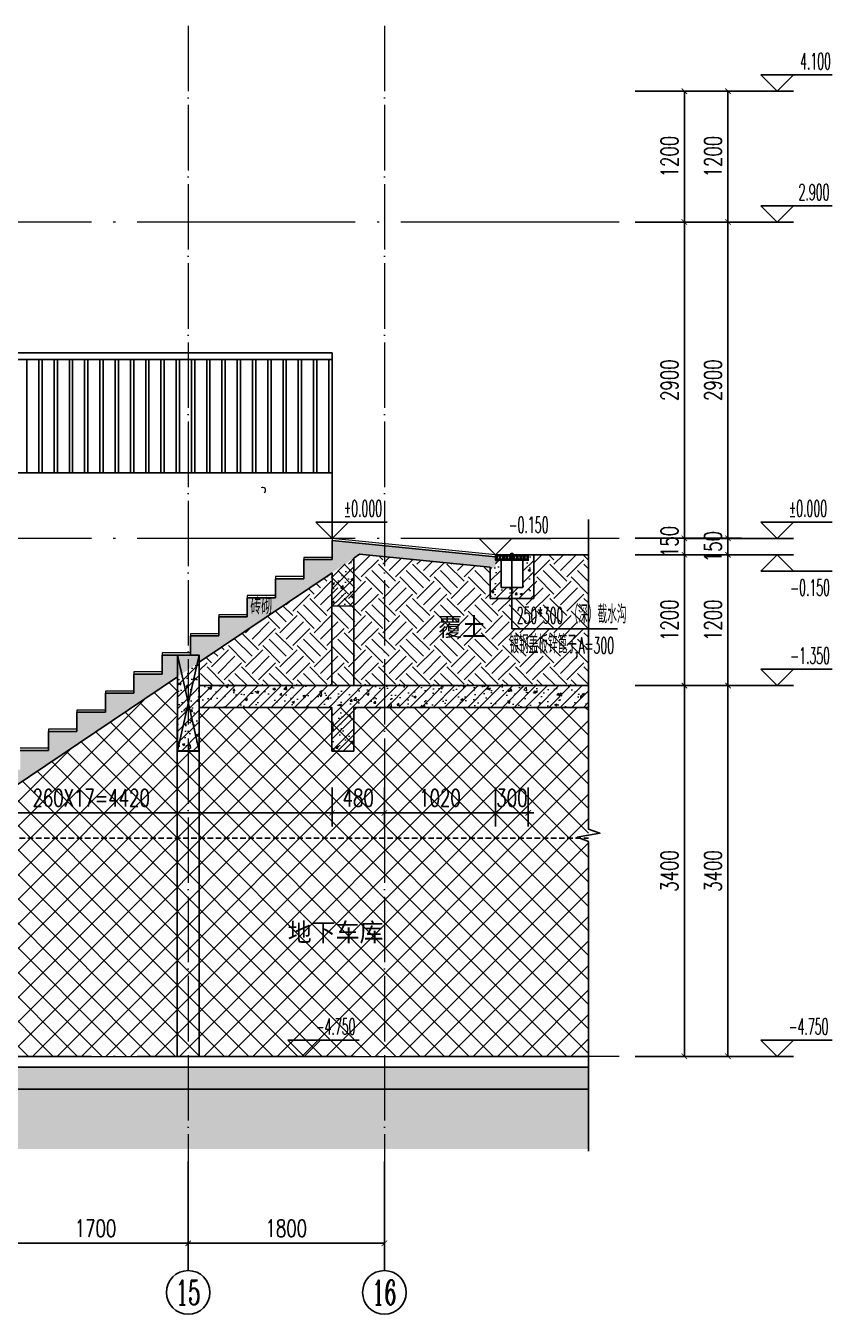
# Model space of a CAD drawing. Extents: x -668857 to 185752, y -270966 to 286822.
# Drawn here: x 42955 to 50353, y 197836 to 209650 of the extents above; entities that cross this region are included whole.
import ezdxf
from ezdxf.enums import TextEntityAlignment as Align

# ---------------------------------------------------------------- set-up
doc = ezdxf.new("R2010")
doc.units = 0
doc.header["$LTSCALE"] = 1000
doc.linetypes.add('DOTE', pattern=[2.42, 2, -0.2, 0.02, -0.2])
doc.linetypes.add('HIDDEN', pattern=[0.375, 0.25, -0.125])
doc.layers.get('0').update_dxf_attribs({"linetype": 'CONTINUOUS'})
doc.layers.get('DEFPOINTS').update_dxf_attribs({"linetype": 'CONTINUOUS'})
for name, color, linetype in [('A-AXIS_TEXT', 7, 'CONTINUOUS'), ('AXIS', 3, 'CONTINUOUS'), ('DIM_ELEV', 3, 'CONTINUOUS'), ('DIM_LEAD', 3, 'CONTINUOUS'), ('DIM_SYMB', 3, 'CONTINUOUS'), ('PUB_DIM', 3, 'CONTINUOUS'), ('PUB_TEXT', 2, 'CONTINUOUS'), ('S-大样-砼线', 7, 'CONTINUOUS'), ('Stair-栏杆', 142, 'CONTINUOUS'), ('TEXT', 2, 'CONTINUOUS'), ('WALL', 5, 'CONTINUOUS'), ('地库集水坑', 128, 'CONTINUOUS'), ('审核', 1, 'CONTINUOUS'), ('尺寸标注', 86, 'CONTINUOUS'), ('看线', 251, 'CONTINUOUS')]:
    doc.layers.add(name, color=color, linetype=linetype)
for name, color, linetype, lineweight in [('AXIS_TEXT', 7, 'CONTINUOUS', 20), ('DOTE', 19, 'DOTE', 9), ('PUB_HATCH', 8, 'CONTINUOUS', 9), ('内粉刷', 37, 'CONTINUOUS', 9), ('填充', 251, 'CONTINUOUS', 5), ('立面-栏杆', 105, 'CONTINUOUS', 15)]:
    doc.layers.add(name, color=color, linetype=linetype, lineweight=lineweight)
doc.styles.add('_TCH_AXIS', font='COMPLEX', dxfattribs={"bigfont": 'GBCBIG'})
doc.styles.add('_TCH_DIM', font='SIMPLEX.shx', dxfattribs={"width": 0.7, "bigfont": 'GBCBIG.shx'})
doc.styles.add('_TCH_DIM_T3', font='SIMPLEX', dxfattribs={"width": 0.705882, "bigfont": 'GBCBIG'})
doc.styles.add('COMPLEX', font='COMPLEX')
doc.styles.add('TSSD_REIN', font='tssdeng.shx', dxfattribs={"width": 0.7, "height": 300, "bigfont": 'tssdchn.shx'})
doc.dimstyles.new('_TCH_ARCH&&50', dxfattribs={"dimtxt": 157.5, "dimasz": 50, "dimexe": 125, "dimexo": 150, "dimgap": 58.75, "dimtad": 1, "dimdec": 0, "dimzin": 0, "dimdsep": 46, "dimtxsty": '_TCH_DIM_T3', "dimblk": 'ARCHTICK', "dimcen": 0.09, "dimclrt": 7, "dimazin": 0, "dimtfac": 1, "dimtdec": 0, "dimtix": 1, "dimtmove": 2, "dimatfit": 3, "dimldrblk": 'ARCHTICK', "dimfxl": 1, "dimtolj": 1, "dimtzin": 0, "dimarcsym": 0})
pattern_1 = [(45, (-373442.59, 241258.53), (-53.033009, 53.033009), []), (50, (-373442.59, 241258.53), (215.178055, -18.82564), [22.5, -247.5]), (355, (-373442.6, 241258.53), (-41.6254, 225.65764), [18, -198]), (100.4514, (-373424.66, 241256.96), (173.55281, 206.83186), [19.12206, -210.34263]), (46.1842, (-373442.6, 241318.53), (320.17231, -49.6557), [33.75, -371.25]), (96.6356, (-373415.9, 241314.4), (280.39881, 292.23536), [28.68309, -315.5139]), (351.1842, (-373442.6, 241318.53), (280.39858, 292.23558), [27, -297]), (21, (-373412.59, 241303.53), (179.072116, -120.78567), [22.5, -247.5]), (326, (-373412.6, 241303.53), (72.9946, 217.54501), [18, -198]), (71.4514, (-373397.67, 241293.46), (252.06679, 96.75915), [19.12206, -210.34263]), (37.5, (-373442.59, 241258.53), (3.647957, 99.868156), [0, -195.6, 0, -201, 0, -198.75]), (7.5, (-373442.59, 241258.53), (78.92086, 118.323514), [0, -114.6, 0, -191.1, 0, -75.75]), (327.5, (-373509.49, 241258.53), (160.146731, -6.766462), [0, -75, 0, -234, 0, -310.5]), (317.5, (-373539.49, 241258.53), (174.95585, 30.031495), [0, -97.5, 0, -155.4, 0, -220.5])]

# ---------------------------------------------------------------- blocks, each defined once
blk = doc.blocks.new('_ArchTick')
at = {"color": 0, "linetype": 'ByBlock', "const_width": 0.15}
blk.add_lwpolyline([(-0.5, -0.5), (0.5, 0.5)], dxfattribs=at)
blk = doc.blocks.new('*D386')
at = {"layer": 'AXIS', "color": 0, "lineweight": -2, "transparency": 16777216}
for p, q in [((44445, 199086), (44445, 198361)), ((46245, 199086), (46245, 198361)), ((44445, 198486), (46245, 198486))]:
    blk.add_line(p, q, dxfattribs=at)
at = {"layer": 'DEFPOINTS', "color": 0, "transparency": 16777216}
for p in [(44445, 199236), (46245, 199236), (46245, 198486)]:
    blk.add_point(p, dxfattribs=at)
at = {"layer": 'AXIS', "color": 0, "lineweight": -2, "transparency": 16777216, "xscale": 50, "yscale": 50, "zscale": 50, "rotation": 180}
blk.add_blockref('_ArchTick', (44445, 198486), dxfattribs=at)
at = {"layer": 'AXIS', "color": 0, "lineweight": -2, "transparency": 16777216, "xscale": 50, "yscale": 50, "zscale": 50}
blk.add_blockref('_ArchTick', (46245, 198486), dxfattribs=at)
at = {"layer": 'AXIS', "color": 7, "transparency": 16777216, "insert": (45345, 198623), "char_height": 157.5, "attachment_point": 5, "style": '_TCH_DIM_T3'}
blk.add_mtext('\\A1;1800', dxfattribs=at)
blk = doc.blocks.new('*D387')
at = {"layer": 'AXIS', "color": 0, "lineweight": -2, "transparency": 16777216}
for p, q in [((42745, 199086), (42745, 198361)), ((44445, 199086), (44445, 198361)), ((42745, 198486), (44445, 198486))]:
    blk.add_line(p, q, dxfattribs=at)
at = {"layer": 'DEFPOINTS', "color": 0, "transparency": 16777216}
for p in [(42745, 199236), (44445, 199236), (44445, 198486)]:
    blk.add_point(p, dxfattribs=at)
at = {"layer": 'AXIS', "color": 0, "lineweight": -2, "transparency": 16777216, "xscale": 50, "yscale": 50, "zscale": 50, "rotation": 180}
blk.add_blockref('_ArchTick', (42745, 198486), dxfattribs=at)
at = {"layer": 'AXIS', "color": 0, "lineweight": -2, "transparency": 16777216, "xscale": 50, "yscale": 50, "zscale": 50}
blk.add_blockref('_ArchTick', (44445, 198486), dxfattribs=at)
at = {"layer": 'AXIS', "color": 7, "transparency": 16777216, "insert": (43595, 198623), "char_height": 157.5, "attachment_point": 5, "style": '_TCH_DIM_T3'}
blk.add_mtext('\\A1;1700', dxfattribs=at)
blk = doc.blocks.new('*D393')
at = {"layer": 'DEFPOINTS', "color": 0, "transparency": 16777216}
for p in [(48397, 203600), (48997, 203600), (48397, 200200)]:
    blk.add_point(p, dxfattribs=at)
at = {"layer": 'PUB_DIM', "color": 0, "lineweight": -2, "transparency": 16777216}
for p, q in [((48547, 203600), (49122, 203600)), ((48997, 200200), (48997, 203600)), ((48547, 200200), (49122, 200200))]:
    blk.add_line(p, q, dxfattribs=at)
at = {"layer": 'PUB_DIM', "color": 0, "lineweight": -2, "transparency": 16777216, "xscale": 50, "yscale": 50, "zscale": 50}
for p, rotation in [((48997, 203600), 90), ((48997, 200200), 270)]:
    blk.add_blockref('_ArchTick', p, dxfattribs=dict(at, rotation=rotation))
at = {"layer": 'PUB_DIM', "color": 7, "transparency": 16777216, "insert": (48860, 201900), "char_height": 157.5, "attachment_point": 5, "rotation": 90, "style": '_TCH_DIM_T3'}
blk.add_mtext('\\A1;3400', dxfattribs=at)
blk = doc.blocks.new('*D394')
at = {"layer": 'DEFPOINTS', "color": 0, "transparency": 16777216}
for p in [(48397, 204799), (48997, 204799), (48397, 203600)]:
    blk.add_point(p, dxfattribs=at)
at = {"layer": 'PUB_DIM', "color": 0, "lineweight": -2, "transparency": 16777216}
for p, q in [((48547, 204799), (49122, 204799)), ((48997, 203600), (48997, 204799)), ((48547, 203600), (49122, 203600))]:
    blk.add_line(p, q, dxfattribs=at)
at = {"layer": 'PUB_DIM', "color": 0, "lineweight": -2, "transparency": 16777216, "xscale": 50, "yscale": 50, "zscale": 50}
for p, rotation in [((48997, 204799), 90), ((48997, 203600), 270)]:
    blk.add_blockref('_ArchTick', p, dxfattribs=dict(at, rotation=rotation))
at = {"layer": 'PUB_DIM', "color": 7, "transparency": 16777216, "insert": (48860, 204199), "char_height": 157.5, "attachment_point": 5, "rotation": 90, "style": '_TCH_DIM_T3'}
blk.add_mtext('\\A1;1200', dxfattribs=at)
blk = doc.blocks.new('*D395')
at = {"layer": 'DEFPOINTS', "color": 0, "transparency": 16777216}
for p in [(48397, 204950), (48997, 204950), (48397, 204799)]:
    blk.add_point(p, dxfattribs=at)
at = {"layer": 'PUB_DIM', "color": 0, "lineweight": -2, "transparency": 16777216}
for p, q in [((48547, 204950), (49122, 204950)), ((48997, 204799), (48997, 204950)), ((48547, 204799), (49122, 204799))]:
    blk.add_line(p, q, dxfattribs=at)
at = {"layer": 'PUB_DIM', "color": 0, "lineweight": -2, "transparency": 16777216, "xscale": 50, "yscale": 50, "zscale": 50}
for p, rotation in [((48997, 204950), 90), ((48997, 204799), 270)]:
    blk.add_blockref('_ArchTick', p, dxfattribs=dict(at, rotation=rotation))
at = {"layer": 'PUB_DIM', "color": 7, "transparency": 16777216, "insert": (48860, 204921), "char_height": 157.5, "attachment_point": 5, "rotation": 90, "style": '_TCH_DIM_T3'}
blk.add_mtext('\\A1;150', dxfattribs=at)
blk = doc.blocks.new('*D396')
at = {"layer": 'DEFPOINTS', "color": 0, "transparency": 16777216}
for p in [(48397, 207850), (48997, 207850), (48397, 204950)]:
    blk.add_point(p, dxfattribs=at)
at = {"layer": 'PUB_DIM', "color": 0, "lineweight": -2, "transparency": 16777216}
for p, q in [((48547, 207850), (49122, 207850)), ((48997, 204950), (48997, 207850)), ((48547, 204950), (49122, 204950))]:
    blk.add_line(p, q, dxfattribs=at)
at = {"layer": 'PUB_DIM', "color": 0, "lineweight": -2, "transparency": 16777216, "xscale": 50, "yscale": 50, "zscale": 50}
for p, rotation in [((48997, 207850), 90), ((48997, 204950), 270)]:
    blk.add_blockref('_ArchTick', p, dxfattribs=dict(at, rotation=rotation))
at = {"layer": 'PUB_DIM', "color": 7, "transparency": 16777216, "insert": (48860, 206400), "char_height": 157.5, "attachment_point": 5, "rotation": 90, "style": '_TCH_DIM_T3'}
blk.add_mtext('\\A1;2900', dxfattribs=at)
blk = doc.blocks.new('*D397')
at = {"layer": 'DEFPOINTS', "color": 0, "transparency": 16777216}
for p in [(48397, 209050), (48997, 209050), (48397, 207850)]:
    blk.add_point(p, dxfattribs=at)
at = {"layer": 'PUB_DIM', "color": 0, "lineweight": -2, "transparency": 16777216}
for p, q in [((48547, 209050), (49122, 209050)), ((48997, 207850), (48997, 209050)), ((48547, 207850), (49122, 207850))]:
    blk.add_line(p, q, dxfattribs=at)
at = {"layer": 'PUB_DIM', "color": 0, "lineweight": -2, "transparency": 16777216, "xscale": 50, "yscale": 50, "zscale": 50}
for p, rotation in [((48997, 209050), 90), ((48997, 207850), 270)]:
    blk.add_blockref('_ArchTick', p, dxfattribs=dict(at, rotation=rotation))
at = {"layer": 'PUB_DIM', "color": 7, "transparency": 16777216, "insert": (48860, 208450), "char_height": 157.5, "attachment_point": 5, "rotation": 90, "style": '_TCH_DIM_T3'}
blk.add_mtext('\\A1;1200', dxfattribs=at)
blk = doc.blocks.new('*D398')
at = {"layer": 'DEFPOINTS', "color": 0, "transparency": 16777216}
for p in [(48397, 203600), (49397, 203600), (48397, 200200)]:
    blk.add_point(p, dxfattribs=at)
at = {"layer": 'PUB_DIM', "color": 0, "lineweight": -2, "transparency": 16777216}
for p, q in [((48547, 203600), (49522, 203600)), ((49397, 200200), (49397, 203600)), ((48547, 200200), (49522, 200200))]:
    blk.add_line(p, q, dxfattribs=at)
at = {"layer": 'PUB_DIM', "color": 0, "lineweight": -2, "transparency": 16777216, "xscale": 50, "yscale": 50, "zscale": 50}
for p, rotation in [((49397, 203600), 90), ((49397, 200200), 270)]:
    blk.add_blockref('_ArchTick', p, dxfattribs=dict(at, rotation=rotation))
at = {"layer": 'PUB_DIM', "color": 7, "transparency": 16777216, "insert": (49260, 201900), "char_height": 157.5, "attachment_point": 5, "rotation": 90, "style": '_TCH_DIM_T3'}
blk.add_mtext('\\A1;3400', dxfattribs=at)
blk = doc.blocks.new('*D399')
at = {"layer": 'DEFPOINTS', "color": 0, "transparency": 16777216}
for p in [(48397, 204799), (49397, 204799), (48397, 203600)]:
    blk.add_point(p, dxfattribs=at)
at = {"layer": 'PUB_DIM', "color": 0, "lineweight": -2, "transparency": 16777216}
for p, q in [((48547, 204799), (49522, 204799)), ((49397, 203600), (49397, 204799)), ((48547, 203600), (49522, 203600))]:
    blk.add_line(p, q, dxfattribs=at)
at = {"layer": 'PUB_DIM', "color": 0, "lineweight": -2, "transparency": 16777216, "xscale": 50, "yscale": 50, "zscale": 50}
for p, rotation in [((49397, 204799), 90), ((49397, 203600), 270)]:
    blk.add_blockref('_ArchTick', p, dxfattribs=dict(at, rotation=rotation))
at = {"layer": 'PUB_DIM', "color": 7, "transparency": 16777216, "insert": (49260, 204199), "char_height": 157.5, "attachment_point": 5, "rotation": 90, "style": '_TCH_DIM_T3'}
blk.add_mtext('\\A1;1200', dxfattribs=at)
blk = doc.blocks.new('*D400')
at = {"layer": 'DEFPOINTS', "color": 0, "transparency": 16777216}
for p in [(48397, 204950), (49397, 204950), (48397, 204799)]:
    blk.add_point(p, dxfattribs=at)
at = {"layer": 'PUB_DIM', "color": 0, "lineweight": -2, "transparency": 16777216}
for p, q in [((49397, 204950), (49397, 205000)), ((48547, 204950), (49522, 204950)), ((49397, 204799), (49397, 204950)), ((48547, 204799), (49522, 204799)), ((49397, 204799), (49397, 204749))]:
    blk.add_line(p, q, dxfattribs=at)
at = {"layer": 'PUB_DIM', "color": 0, "lineweight": -2, "transparency": 16777216, "xscale": 50, "yscale": 50, "zscale": 50}
for p, rotation in [((49397, 204950), 270), ((49397, 204799), 90)]:
    blk.add_blockref('_ArchTick', p, dxfattribs=dict(at, rotation=rotation))
at = {"layer": 'PUB_DIM', "color": 7, "transparency": 16777216, "insert": (49260, 204874), "char_height": 157.5, "attachment_point": 5, "rotation": 90, "style": '_TCH_DIM_T3'}
blk.add_mtext('\\A1;150', dxfattribs=at)
blk = doc.blocks.new('*D401')
at = {"layer": 'DEFPOINTS', "color": 0, "transparency": 16777216}
for p in [(48397, 207850), (49397, 207850), (48397, 204950)]:
    blk.add_point(p, dxfattribs=at)
at = {"layer": 'PUB_DIM', "color": 0, "lineweight": -2, "transparency": 16777216}
for p, q in [((48547, 207850), (49522, 207850)), ((49397, 204950), (49397, 207850)), ((48547, 204950), (49522, 204950))]:
    blk.add_line(p, q, dxfattribs=at)
at = {"layer": 'PUB_DIM', "color": 0, "lineweight": -2, "transparency": 16777216, "xscale": 50, "yscale": 50, "zscale": 50}
for p, rotation in [((49397, 207850), 90), ((49397, 204950), 270)]:
    blk.add_blockref('_ArchTick', p, dxfattribs=dict(at, rotation=rotation))
at = {"layer": 'PUB_DIM', "color": 7, "transparency": 16777216, "insert": (49260, 206400), "char_height": 157.5, "attachment_point": 5, "rotation": 90, "style": '_TCH_DIM_T3'}
blk.add_mtext('\\A1;2900', dxfattribs=at)
blk = doc.blocks.new('*D402')
at = {"layer": 'DEFPOINTS', "color": 0, "transparency": 16777216}
for p in [(48397, 209050), (49397, 209050), (48397, 207850)]:
    blk.add_point(p, dxfattribs=at)
at = {"layer": 'PUB_DIM', "color": 0, "lineweight": -2, "transparency": 16777216}
for p, q in [((48547, 209050), (49522, 209050)), ((49397, 207850), (49397, 209050)), ((48547, 207850), (49522, 207850))]:
    blk.add_line(p, q, dxfattribs=at)
at = {"layer": 'PUB_DIM', "color": 0, "lineweight": -2, "transparency": 16777216, "xscale": 50, "yscale": 50, "zscale": 50}
for p, rotation in [((49397, 209050), 90), ((49397, 207850), 270)]:
    blk.add_blockref('_ArchTick', p, dxfattribs=dict(at, rotation=rotation))
at = {"layer": 'PUB_DIM', "color": 7, "transparency": 16777216, "insert": (49260, 208450), "char_height": 157.5, "attachment_point": 5, "rotation": 90, "style": '_TCH_DIM_T3'}
blk.add_mtext('\\A1;1200', dxfattribs=at)
blk = doc.blocks.new('*D403')
at = {"layer": 'DEFPOINTS', "color": 0, "transparency": 16777216}
for p in [(47265, 202816), (47565, 202816), (47565, 202432)]:
    blk.add_point(p, dxfattribs=at)
at = {"layer": '尺寸标注', "color": 0, "lineweight": -2, "transparency": 16777216}
for p, q in [((47265, 202666), (47265, 202307)), ((47565, 202666), (47565, 202307)), ((47265, 202432), (47215, 202432)), ((47265, 202432), (47565, 202432)), ((47565, 202432), (47615, 202432))]:
    blk.add_line(p, q, dxfattribs=at)
at = {"layer": '尺寸标注', "color": 0, "lineweight": -2, "transparency": 16777216, "xscale": 50, "yscale": 50, "zscale": 50}
blk.add_blockref('_ArchTick', (47265, 202432), dxfattribs=at)
at = {"layer": '尺寸标注', "color": 0, "lineweight": -2, "transparency": 16777216, "xscale": 50, "yscale": 50, "zscale": 50, "rotation": 180}
blk.add_blockref('_ArchTick', (47565, 202432), dxfattribs=at)
at = {"layer": '尺寸标注', "color": 7, "transparency": 16777216, "insert": (47415, 202570), "char_height": 157.5, "attachment_point": 5, "style": '_TCH_DIM_T3'}
blk.add_mtext('\\A1;300', dxfattribs=at)
blk = doc.blocks.new('*D404')
at = {"layer": 'DEFPOINTS', "color": 0, "transparency": 16777216}
for p in [(46245, 202816), (47265, 202816), (47265, 202432)]:
    blk.add_point(p, dxfattribs=at)
at = {"layer": '尺寸标注', "color": 0, "lineweight": -2, "transparency": 16777216}
for p, q in [((46245, 202666), (46245, 202307)), ((47265, 202666), (47265, 202307)), ((46245, 202432), (47265, 202432))]:
    blk.add_line(p, q, dxfattribs=at)
at = {"layer": '尺寸标注', "color": 0, "lineweight": -2, "transparency": 16777216, "xscale": 50, "yscale": 50, "zscale": 50, "rotation": 180}
blk.add_blockref('_ArchTick', (46245, 202432), dxfattribs=at)
at = {"layer": '尺寸标注', "color": 0, "lineweight": -2, "transparency": 16777216, "xscale": 50, "yscale": 50, "zscale": 50}
blk.add_blockref('_ArchTick', (47265, 202432), dxfattribs=at)
at = {"layer": '尺寸标注', "color": 7, "transparency": 16777216, "insert": (46755, 202570), "char_height": 157.5, "attachment_point": 5, "style": '_TCH_DIM_T3'}
blk.add_mtext('\\A1;1020', dxfattribs=at)
blk = doc.blocks.new('*D405')
at = {"layer": 'DEFPOINTS', "color": 0, "transparency": 16777216}
for p in [(45765, 202816), (46245, 202816), (46245, 202432)]:
    blk.add_point(p, dxfattribs=at)
at = {"layer": '尺寸标注', "color": 0, "lineweight": -2, "transparency": 16777216}
for p, q in [((45765, 202666), (45765, 202307)), ((46245, 202666), (46245, 202307)), ((45765, 202432), (46245, 202432))]:
    blk.add_line(p, q, dxfattribs=at)
at = {"layer": '尺寸标注', "color": 0, "lineweight": -2, "transparency": 16777216, "xscale": 50, "yscale": 50, "zscale": 50, "rotation": 180}
blk.add_blockref('_ArchTick', (45765, 202432), dxfattribs=at)
at = {"layer": '尺寸标注', "color": 0, "lineweight": -2, "transparency": 16777216, "xscale": 50, "yscale": 50, "zscale": 50}
blk.add_blockref('_ArchTick', (46245, 202432), dxfattribs=at)
at = {"layer": '尺寸标注', "color": 7, "transparency": 16777216, "insert": (46005, 202570), "char_height": 157.5, "attachment_point": 5, "style": '_TCH_DIM_T3'}
blk.add_mtext('\\A1;480', dxfattribs=at)
blk = doc.blocks.new('*D406')
at = {"layer": 'DEFPOINTS', "color": 0, "transparency": 16777216}
for p in [(41345, 202816), (45765, 202816), (45765, 202432)]:
    blk.add_point(p, dxfattribs=at)
at = {"layer": '尺寸标注', "color": 0, "lineweight": -2, "transparency": 16777216}
for p, q in [((41345, 202666), (41345, 202307)), ((45765, 202666), (45765, 202307)), ((41345, 202432), (45765, 202432))]:
    blk.add_line(p, q, dxfattribs=at)
at = {"layer": '尺寸标注', "color": 0, "lineweight": -2, "transparency": 16777216, "xscale": 50, "yscale": 50, "zscale": 50, "rotation": 180}
blk.add_blockref('_ArchTick', (41345, 202432), dxfattribs=at)
at = {"layer": '尺寸标注', "color": 0, "lineweight": -2, "transparency": 16777216, "xscale": 50, "yscale": 50, "zscale": 50}
blk.add_blockref('_ArchTick', (45765, 202432), dxfattribs=at)
at = {"layer": '尺寸标注', "color": 7, "transparency": 16777216, "insert": (43555, 202570), "char_height": 157.5, "attachment_point": 5, "style": '_TCH_DIM_T3'}
blk.add_mtext('\\A1;260X17=4420', dxfattribs=at)
blk = doc.blocks.new('_AXISO')
blk.add_circle((0, 0), 0.5)
at = {"layer": 'A-AXIS_TEXT', "style": 'COMPLEX', "width": 1.041667}
blk.add_attdef('A', text='', height=0.56, dxfattribs=at).set_placement((-0.25, -0.28), (0.25, -0.28), align=Align.FIT)

msp = doc.modelspace()

# ---------------------------------------------------------------- hatches: boundary and pattern name
at = {"layer": 'PUB_HATCH'}
h = msp.add_hatch(dxfattribs=at)
h.set_pattern_fill('钢筋混凝土', color=256, scale=30, style=0)
h.set_pattern_definition(pattern_1)
h.paths.add_polyline_path([(47265.1, 204779.73), (45765.1, 204929.73), (45765.1, 204754.73), (45505.1, 204754.73), (45505.1, 204579.73), (45245.1, 204579.73), (45245.1, 204404.73), (44985.1, 204404.73), (44985.1, 204229.73), (44725.1, 204229.73), (44725.1, 204054.73), (44465.1, 204054.73), (44465.1, 203879.73), (44205.1, 203879.73), (44205.1, 203704.73), (43945.1, 203704.73), (43945.1, 203529.73), (43685.1, 203529.73), (43685.1, 203354.73), (43425.1, 203354.73), (43425.1, 203179.73), (43165.1, 203179.73), (43165.1, 203004.73), (42905.1, 203004.73), (42905.1, 202829.73), (42645.1, 202829.73), (42645.1, 202654.73), (42385.1, 202654.73), (42385.1, 202479.73), (42125.1, 202479.73), (42125.1, 202304.73), (41865.1, 202304.73), (41865.1, 202129.73), (41605.1, 202129.73), (41605.1, 201954.73), (41345.1, 201954.73), (41345.1, 201779.73), (40245.05, 201779.73), (40245.05, 201679.73), (41145.1, 201679.73), (41145.1, 201379.73), (41345.1, 201379.73), (41345.1, 201659.19), (46017.4, 204804.01), (47265.1, 204679.24)])
h = msp.add_hatch(dxfattribs=at)
h.set_pattern_fill('钢筋混凝土', color=256, scale=30, style=0)
h.set_pattern_definition(pattern_1)
h.paths.add_polyline_path([(45965.01, 204768.74), (45764.76, 204633.97), (45764.22, 204329.84), (45964.22, 204329.48)])
h = msp.add_hatch(dxfattribs=at)
h.set_pattern_fill('钢筋混凝土', color=256, scale=30, style=0)
h.set_pattern_definition(pattern_1)
h.paths.add_polyline_path([(45764.98, 204754.73), (45765.1, 204754.73), (45765.1, 204822.06)])
h = msp.add_hatch(dxfattribs=at)
h.set_pattern_fill('钢筋混凝土', color=256, scale=30, style=0)
h.set_pattern_definition(pattern_1)
h.paths.add_polyline_path([(47265.1, 204749.73), (47265.1, 204679.24), (47214.8, 204684.27), (47214.8, 204399.73), (47314.8, 204499.73), (47314.8, 204749.73)])
h = msp.add_hatch(dxfattribs=at)
h.set_pattern_fill('钢筋混凝土', color=256, scale=30, style=0)
h.set_pattern_definition(pattern_1)
h.paths.add_polyline_path([(47615.15, 204749.73), (47515.15, 204749.73), (47515.15, 204499.73), (47615.15, 204399.73)])
h = msp.add_hatch(dxfattribs=at)
h.set_pattern_fill('钢筋混凝土', color=256, scale=30, style=0)
h.set_pattern_definition(pattern_1)
h.paths.add_polyline_path([(47565.1, 204799.73), (47565.15, 204749.73), (47615.15, 204749.79), (47615.1, 204799.79)])
h = msp.add_hatch(dxfattribs=at)
h.set_pattern_fill('钢筋混凝土', color=256, scale=30, style=0)
h.set_pattern_definition(pattern_1)
h.paths.add_polyline_path([(47615.15, 204399.73), (47515.15, 204499.73), (47314.8, 204499.73), (47214.8, 204399.73)])
h = msp.add_hatch(dxfattribs=at)
h.set_pattern_fill('钢筋混凝土', color=256, scale=30, style=0)
h.set_pattern_definition(pattern_1)
h.paths.add_polyline_path([(44546.29, 203813.84), (44346.1, 203679.09), (44345.98, 203599.88), (44479.22, 203533.12), (44545.98, 203599.73)])
h = msp.add_hatch(dxfattribs=at)
h.set_pattern_fill('钢筋混凝土', color=256, scale=30, style=0)
h.set_pattern_definition(pattern_1)
h.paths.add_polyline_path([(44346.39, 203879.73), (44446.39, 203879.73), (44346.39, 203879.88)])
h = msp.add_hatch(dxfattribs=at)
h.set_pattern_fill('钢筋混凝土', color=256, scale=30, style=0)
h.set_pattern_definition(pattern_1)
h.paths.add_polyline_path([(44479.22, 203533.12), (44345.98, 203599.88), (44345.1, 202999.96), (44545.1, 202999.66), (44545.69, 203399.73)])
h = msp.add_hatch(dxfattribs=at)
h.set_pattern_fill('钢筋混凝土', color=256, scale=30, style=0)
h.set_pattern_definition(pattern_1)
h.paths.add_polyline_path([(45864.03, 203466.4), (45864.22, 203599.73), (44545.98, 203599.73), (44479.22, 203533.12), (44545.69, 203399.73), (45763.93, 203399.73)])
h = msp.add_hatch(dxfattribs=at)
h.set_pattern_fill('钢筋混凝土', color=256, scale=30, style=0)
h.set_pattern_definition(pattern_1)
h.paths.add_polyline_path([(48117.35, 203599.73), (45864.22, 203599.73), (45864.03, 203466.4), (45963.93, 203399.73), (48117.35, 203399.73)])
h = msp.add_hatch(dxfattribs=at)
h.set_pattern_fill('钢筋混凝土', color=256, scale=30, style=0)
h.set_pattern_definition(pattern_1)
h.paths.add_polyline_path([(45864.03, 203466.4), (45763.93, 203399.73), (45763.34, 202999.96), (45963.34, 202999.66), (45963.93, 203399.73)])
h = msp.add_hatch(dxfattribs=at)
h.set_pattern_fill('钢筋混凝土', color=256, scale=30, style=0)
h.set_pattern_definition(pattern_1)
h.paths.add_polyline_path([(48117.35, 200099.73), (39845.11, 200099.73), (39845.11, 199899.73), (48117.35, 199899.73)])
at = {"layer": '地库集水坑'}
h = msp.add_hatch(dxfattribs=at)
h.set_pattern_fill('STEEL', color=250, scale=20, angle=45, style=0)
h.set_pattern_definition([(90, (-1854386.83, 4147488.78), (-31.75, 5e-15), []), (90, (-1854398.056, 4147500.005), (-31.75, 5e-15), [])])
h.paths.add_polyline_path([(47565.1, 204799.73), (47265.1, 204799.73), (47265.1, 204749.73), (47565.1, 204749.73)])
at = {"layer": '填充'}
h = msp.add_hatch(dxfattribs=at)
h.set_pattern_fill('EARTH', color=250, scale=70, angle=45, style=0)
h.set_pattern_definition([(45, (-1098680.64, -193948.53), (0, 314.308964), [222.25, -222.25]), (45, (-1098739.58, -193889.6), (0, 314.308964), [222.25, -222.25]), (45, (-1098798.5, -193830.67), (0, 314.308964), [222.25, -222.25]), (135, (-1098798.5, -193791.38), (-314.308964, 0), [222.25, -222.25]), (135, (-1098739.58, -193732.44), (-314.308964, 0), [222.25, -222.25]), (135, (-1098680.64, -193673.51), (-314.308964, 0), [222.25, -222.25])])
h.paths.add_polyline_path([(47615.15, 204679.24), (47615.15, 204399.73), (47214.8, 204399.73), (47212.2, 204684.53), (46017.4, 204804.01), (44545.98, 203813.63), (44545.98, 203599.73), (48117.35, 203599.73), (48117.35, 204799.7), (47615.15, 204799.7), (47615.15, 204679.24)])
h = msp.add_hatch(dxfattribs=at)
h.set_pattern_fill('ANSI37', color=196, scale=100, style=0)
h.set_pattern_definition([(45, (44795.1, 210059.77), (-112.2532, 112.2532), []), (135, (44795.1, 210059.77), (-112.2532, -112.2532), [])])
edge = h.paths.add_edge_path()
edge.add_line((44545.53, 203398.18), (44545.53, 202998.04))
edge.add_line((44545.53, 202998.04), (44345.1, 202998.48))
edge.add_line((44345.1, 202998.48), (44346.1, 203679.09))
edge.add_line((44346.1, 203679.09), (43931.05, 203399.73))
edge.add_line((43931.05, 203399.73), (41345.1, 201659.19))
edge.add_line((41345.1, 201659.19), (41345.1, 201379.73))
edge.add_line((41345.1, 201379.73), (41145.1, 201379.73))
edge.add_line((41145.1, 201379.73), (41145.1, 201679.73))
edge.add_line((41145.1, 201679.73), (40295.1, 201679.73))
edge.add_line((40295.1, 201679.73), (40295.1, 201399.73))
edge.add_line((40094.92, 201399.73), (39945.29, 201399.73))
edge.add_line((39945.29, 201399.73), (39945.1, 200199.74))
edge.add_line((39945.1, 200199.74), (48117.35, 200199.73))
edge.add_line((48117.35, 200199.73), (48117.35, 203399.73))
edge.add_line((48117.35, 203399.73), (44545.96, 203398.18))
h = msp.add_hatch(dxfattribs=at)
h.set_pattern_fill('EARTH', color=250, scale=50, angle=45, style=0)
h.set_pattern_definition([(45, (-118649.92, 336983.8), (0, 224.5064), [158.75, -158.75]), (45, (-118692.01, 337025.9), (0, 224.5064), [158.75, -158.75]), (45, (-118734.1, 337068), (0, 224.5064), [158.75, -158.75]), (135, (-118734.1, 337096.06), (-224.5064, 0), [158.75, -158.75]), (135, (-118692.01, 337138.15), (-224.5064, 0), [158.75, -158.75]), (135, (-118649.92, 337180.25), (-224.5064, 0), [158.75, -158.75])])
h.paths.add_polyline_path([(48117.35, 199349.84), (48117.35, 199900.09), (32938.5, 199900.09), (32938.5, 199349.84)])

# ---------------------------------------------------------------- linework, layer by layer
at = {"layer": 'AXIS'}
for p, q in [((44445.1, 199235.64), (44445.1, 198235.64)), ((46245.1, 199235.64), (46245.1, 198235.64))]:
    msp.add_line(p, q, dxfattribs=at)
at = {"layer": 'DIM_ELEV'}
for p, q in [((49847.35, 209049.77), (49697.35, 209199.77)), ((49697.35, 209199.77), (50353.35, 209199.77)), ((49847.35, 209049.77), (49997.35, 209199.77)), ((48997.35, 209049.77), (49997.35, 209049.77)), ((49847.35, 207849.73), (49697.35, 207999.73)), ((49697.35, 207999.73), (50353.35, 207999.73)), ((49847.35, 207849.73), (49997.35, 207999.73)), ((48997.35, 207849.73), (49997.35, 207849.73)), ((49847.35, 204949.73), (49697.35, 205099.73)), ((49697.35, 205099.73), (50353.35, 205099.73)), ((49847.35, 204949.73), (49997.35, 205099.73)), ((48997.35, 204949.73), (49997.35, 204949.73)), ((48997.35, 204799.26), (49997.35, 204799.26)), ((49847.35, 204799.26), (49697.35, 204649.26)), ((49847.35, 204799.26), (49997.35, 204649.26)), ((49697.35, 204649.26), (50353.35, 204649.26)), ((49847.35, 203599.73), (49697.35, 203749.73)), ((49697.35, 203749.73), (50353.35, 203749.73)), ((49847.35, 203599.73), (49997.35, 203749.73)), ((48997.35, 203599.73), (49997.35, 203599.73)), ((45508.35, 200199.73), (45358.35, 200349.73)), ((45358.35, 200349.73), (46014.35, 200349.73)), ((45508.35, 200199.73), (45658.35, 200349.73)), ((49847.35, 200199.73), (49697.35, 200349.73)), ((49697.35, 200349.73), (50353.35, 200349.73)), ((49847.35, 200199.73), (49997.35, 200349.73)), ((48997.35, 200199.73), (49997.35, 200199.73))]:
    msp.add_line(p, q, dxfattribs=at)
at = {"layer": 'DIM_ELEV', "color": 6}
for p, q in [((45765.1, 204949.73), (45615.1, 205099.73)), ((45615.1, 205099.73), (46271.1, 205099.73)), ((45765.1, 204949.73), (45915.1, 205099.73)), ((47265.1, 204799.73), (47115.1, 204949.73)), ((47115.1, 204949.73), (47771.1, 204949.73)), ((47265.1, 204799.73), (47415.1, 204949.73))]:
    msp.add_line(p, q, dxfattribs=at)
at = {"layer": 'DIM_LEAD'}
for p, q in [((47414.98, 204799.72), (47414.98, 204119.08)), ((47414.98, 204119.08), (48384.93, 204119.08))]:
    msp.add_line(p, q, dxfattribs=at)
at = {"layer": 'DIM_LEAD', "const_width": 20}
msp.add_lwpolyline([(47414.98, 204809.72, 1), (47414.98, 204789.72, 1)], format="xyb", close=True, dxfattribs=at)
at = {"layer": 'DIM_SYMB'}
msp.add_lwpolyline([(48117.35, 205124.08), (48117.35, 202283.79), (48222.35, 202245.57), (48012.35, 202208.54), (48117.35, 202171.29), (48117.35, 199330.99)], dxfattribs=at)
at = {"layer": 'DOTE', "linetype": 'DOTE', "ltscale": 0.3}
for p, q in [((44445.1, 209649.77), (44445.1, 199235.64)), ((46245.1, 209649.77), (46245.1, 199235.64))]:
    msp.add_line(p, q, dxfattribs=at)
at = {"layer": 'DOTE', "linetype": 'DOTE'}
for p, q in [((48397.35, 207849.73), (32670.57, 207849.73)), ((48397.35, 204949.73), (32670.57, 204949.73)), ((48397.35, 200199.73), (32670.57, 200199.73))]:
    msp.add_line(p, q, dxfattribs=at)
at = {"layer": 'S-大样-砼线'}
for p, q in [((44346.1, 203000.41), (44545.4, 203879.88)), ((44346.39, 203879.88), (44545.1, 203000.35))]:
    msp.add_line(p, q, dxfattribs=at)
msp.add_lwpolyline([(44545.1, 203000.41), (44346.1, 203000.41), (44346.39, 203879.88), (44545.4, 203879.88)], close=True, dxfattribs=at)
at = {"layer": 'Stair-栏杆'}
for p, q in [((45765.1, 206649.73), (41095.13, 206649.73)), ((45765.1, 206589.73), (41095.13, 206589.73))]:
    msp.add_line(p, q, dxfattribs=at)
for points in [[(45765.1, 205549.73), (45765.1, 206649.73)], [(42965.1, 205549.73), (42965.1, 206589.73)], [(43075.1, 206589.73), (43075.1, 205549.73)], [(43105.1, 205549.73), (43105.1, 206589.73)], [(43215.1, 206589.73), (43215.1, 205549.73)], [(43245.1, 205549.73), (43245.1, 206589.73)], [(43355.1, 206589.73), (43355.1, 205549.73)], [(43385.1, 205549.73), (43385.1, 206589.73)], [(43495.1, 206589.73), (43495.1, 205549.73)], [(43525.1, 205549.73), (43525.1, 206589.73)], [(43635.1, 206589.73), (43635.1, 205549.73)], [(43665.1, 205549.73), (43665.1, 206589.73)], [(43775.1, 206589.73), (43775.1, 205549.73)], [(43805.1, 205549.73), (43805.1, 206589.73)], [(43915.1, 206589.73), (43915.1, 205549.73)], [(43945.1, 205549.73), (43945.1, 206589.73)], [(44055.1, 206589.73), (44055.1, 205549.73)], [(44085.1, 205549.73), (44085.1, 206589.73)], [(44195.1, 206589.73), (44195.1, 205549.73)], [(44225.1, 205549.73), (44225.1, 206589.73)], [(44335.1, 206589.73), (44335.1, 205549.73)], [(44365.1, 205549.73), (44365.1, 206589.73)], [(44475.1, 206589.73), (44475.1, 205549.73)], [(44505.1, 205549.73), (44505.1, 206589.73)], [(44615.1, 206589.73), (44615.1, 205549.73)], [(44645.1, 205549.73), (44645.1, 206589.73)], [(44755.1, 206589.73), (44755.1, 205549.73)], [(44785.1, 205549.73), (44785.1, 206589.73)], [(44895.1, 206589.73), (44895.1, 205549.73)], [(44925.1, 205549.73), (44925.1, 206589.73)], [(45035.1, 206589.73), (45035.1, 205549.73)], [(45065.1, 205549.73), (45065.1, 206589.73)], [(45175.1, 206589.73), (45175.1, 205549.73)], [(45205.1, 205549.73), (45205.1, 206589.73)], [(45315.1, 206589.73), (45315.1, 205549.73)], [(45345.1, 205549.73), (45345.1, 206589.73)], [(45455.1, 206589.73), (45455.1, 205549.73)], [(45485.1, 205549.73), (45485.1, 206589.73)], [(45595.1, 206589.73), (45595.1, 205549.73)], [(45625.1, 205549.73), (45625.1, 206589.73)], [(45735.1, 206589.73), (45735.1, 205549.73)]]:
    msp.add_lwpolyline(points, dxfattribs=at)
at = {"layer": 'WALL'}
for p, q in [((47265.1, 204779.73), (45765.1, 204929.73)), ((45765.1, 204929.73), (45765.1, 204822.06)), ((45764.98, 204754.73), (45505.1, 204754.73)), ((45505.1, 204754.73), (45505.1, 204579.73)), ((45765.1, 204822.06), (45764.98, 204754.73)), ((45965.01, 204768.74), (45964.22, 204329.48)), ((45965.01, 204768.74), (46017.4, 204804.01)), ((46017.4, 204804.01), (47214.8, 204684.27)), ((47265.1, 204749.73), (47265.1, 204779.73)), ((47314.8, 204749.73), (47314.8, 204499.73)), ((47565.15, 204749.73), (47515.15, 204749.73)), ((47515.15, 204749.73), (47515.15, 204499.73)), ((47615.1, 204799.79), (47565.1, 204799.73)), ((47565.1, 204799.73), (47565.15, 204749.73)), ((47615.1, 204799.79), (47615.15, 204749.79)), ((47615.15, 204749.73), (47615.15, 204399.73)), ((44546.29, 203813.84), (45764.76, 204633.97)), ((45764.76, 204633.97), (45764.22, 204329.84)), ((47214.8, 204684.27), (47214.8, 204399.73)), ((45505.1, 204579.73), (45245.1, 204579.73)), ((45245.1, 204579.73), (45245.1, 204404.73)), ((45245.1, 204404.73), (44985.1, 204404.73)), ((44985.1, 204404.73), (44985.1, 204229.73)), ((47615.15, 204399.73), (47214.8, 204399.73)), ((47515.15, 204499.73), (47314.8, 204499.73)), ((45964.22, 204329.48), (45764.22, 204329.84)), ((44985.1, 204229.73), (44725.1, 204229.73)), ((44725.1, 204229.73), (44725.1, 204054.73)), ((44725.1, 204054.73), (44465.1, 204054.73)), ((44465.1, 204054.73), (44465.1, 203879.73)), ((44346.39, 203879.73), (44205.1, 203879.73)), ((44205.1, 203879.73), (44205.1, 203704.73)), ((44346.39, 203879.88), (44346.39, 203879.73)), ((44465.1, 203879.73), (44446.39, 203879.73)), ((44546.29, 203813.84), (44545.98, 203599.73)), ((41345.1, 201659.19), (44346.1, 203679.09)), ((44205.1, 203704.73), (43945.1, 203704.73)), ((43945.1, 203704.73), (43945.1, 203529.73)), ((44346.1, 203679.09), (44345.98, 203599.88)), ((44345.98, 203599.88), (44345.1, 202999.96)), ((45864.22, 203599.73), (44545.98, 203599.73)), ((48117.35, 203599.73), (45864.22, 203599.73)), ((48117.35, 203399.73), (48117.35, 203599.73)), ((43945.1, 203529.73), (43685.1, 203529.73)), ((43685.1, 203529.73), (43685.1, 203354.73)), ((43685.1, 203354.73), (43425.1, 203354.73)), ((43425.1, 203354.73), (43425.1, 203179.73)), ((44545.69, 203399.73), (44545.1, 202999.66)), ((45763.93, 203399.73), (44545.69, 203399.73)), ((45763.93, 203399.73), (45763.34, 202999.96)), ((45963.93, 203399.73), (45963.34, 202999.66)), ((48117.35, 203399.73), (45963.93, 203399.73)), ((43425.1, 203179.73), (43165.1, 203179.73)), ((43165.1, 203179.73), (43165.1, 203004.73)), ((43165.1, 203004.73), (42905.1, 203004.73)), ((44545.1, 202999.66), (44345.1, 202999.96)), ((45963.34, 202999.66), (45763.34, 202999.96)), ((48117.35, 200099.73), (39845.11, 200099.73)), ((48117.35, 199899.73), (48117.35, 200099.73)), ((48117.35, 199899.73), (39845.11, 199899.73))]:
    msp.add_line(p, q, dxfattribs=at)
at = {"layer": 'WALL', "color": 1}
msp.add_line((48117.35, 204799.7), (47615.1, 204799.79), dxfattribs=at)
at = {"layer": '内粉刷'}
msp.add_line((39945.06, 200199.73), (48117.35, 200199.73), dxfattribs=at)
msp.add_lwpolyline([(47265.1, 204799.73), (45765.1, 204949.73), (45765.1, 204774.73), (45505.1, 204774.73), (45505.1, 204599.73), (45245.1, 204599.73), (45245.1, 204424.73), (44985.1, 204424.73), (44985.1, 204249.73), (44725.1, 204249.73), (44725.1, 204074.73), (44465.1, 204074.73), (44465.1, 203899.73), (44205.1, 203899.73), (44205.1, 203724.73), (43945.1, 203724.73), (43945.1, 203549.73), (43685.1, 203549.73), (43685.1, 203374.73), (43425.1, 203374.73), (43425.1, 203199.73), (43165.1, 203199.73), (43165.1, 203024.73), (42905.1, 203024.73)], dxfattribs=at)
at = {"layer": '地库集水坑'}
for points in [[(47565.1, 204799.73), (47265.1, 204799.73), (47265.1, 204749.73), (47565.1, 204749.73)], [(47555.1, 204789.73), (47275.1, 204789.73), (47275.1, 204759.73), (47555.1, 204759.73)]]:
    msp.add_lwpolyline(points, close=True, dxfattribs=at)
at = {"layer": '审核', "color": 58, "linetype": 'HIDDEN', "ltscale": 0.2}
msp.add_line((42148.19, 202199.73), (48117.35, 202199.73), dxfattribs=at)
at = {"layer": '看线', "color": 32}
for q in [(41095.12, 205549.95), (45765.1, 204949.73)]:
    msp.add_line((45765.1, 205549.73), q, dxfattribs=at)
at = {"layer": '看线'}
for p, q in [((45764.22, 204329.84), (45764.22, 203599.73)), ((45964.22, 204329.48), (45964.22, 203599.73)), ((44345.1, 202999.59), (44345.1, 200199.51)), ((44545.1, 202999.59), (44545.1, 200199.51))]:
    msp.add_line(p, q, dxfattribs=at)
at = {"layer": '立面-栏杆', "color": 4}
msp.add_arc((45129.06, 205391.5), 25, 303.943587, 123.943587, dxfattribs=at)

# ---------------------------------------------------------------- block references
at = {"layer": 'AXIS'}
ref = msp.add_blockref('_AXISO', (44445.1, 198035.64), dxfattribs=dict(at, xscale=400, yscale=400, zscale=400))
ref.add_attrib('A', '15', dxfattribs={"layer": 'AXIS_TEXT', "height": 226.274, "style": '_TCH_AXIS', "width": 0.724138}).set_placement((44331.96, 197922.5), (44558.24, 197922.5), align=Align.FIT)
ref = msp.add_blockref('_AXISO', (46245.1, 198035.64), dxfattribs=dict(at, xscale=400, yscale=400, zscale=400))
ref.add_attrib('A', '16', dxfattribs={"layer": 'AXIS_TEXT', "height": 226.274, "style": '_TCH_AXIS', "width": 0.724138}).set_placement((46131.96, 197922.5), (46358.24, 197922.5), align=Align.FIT)

# ---------------------------------------------------------------- texts
at = {"layer": 'PUB_TEXT', "style": '_TCH_DIM'}
for s, height, width, p in [('4.100', 148.75, 0.494118, (50058.35, 209249.82)), ('2.900', 148.75, 0.494118, (50044.35, 208049.78)), ('%%P0.000', 148.75, 0.494118, (49953.35, 205149.78)), ('-0.150', 148.75, 0.494118, (49967.35, 204424.21)), ('250*300', 148.75, 0.494118, (47458.4, 204169.13)), ('（深）截水沟', 168.794, 0.7, (47934.4, 204169.13)), ('镀钢盖板锌篦子', 168.794, 0.7, (47390.85, 203894.03)), (',A=300', 148.75, 0.494118, (47992.93, 203894.03)), ('-1.350', 148.75, 0.494118, (49967.35, 203799.78)), ('-4.750', 148.75, 0.494118, (45614.35, 200399.78)), ('-4.750', 148.75, 0.494118, (49953.35, 200399.78))]:
    msp.add_text(s, height=height, dxfattribs=dict(at, width=width)).set_placement(p)
at = {"layer": 'PUB_TEXT', "color": 6, "style": '_TCH_DIM', "width": 0.494118}
for s, p in [('%%P0.000', (45871.1, 205149.78)), ('-0.150', (47385.1, 204999.78))]:
    msp.add_text(s, height=148.75, dxfattribs=at).set_placement(p)
at = {"layer": 'PUB_TEXT'}
for s, p in [('覆土', (46738.64, 204054.04)), ('地下车库', (45358.91, 201254.04))]:
    msp.add_text(s, height=168.794, dxfattribs=at).set_placement(p)
at = {"layer": 'TEXT', "color": 230, "style": 'TSSD_REIN', "width": 0.7}
msp.add_text('砖砌', height=150, dxfattribs=at).set_placement((45114.84, 204252.48), align=Align.CENTER)

# ---------------------------------------------------------------- dimensions: what is measured, and where the dimension line sits
at = {"layer": 'AXIS'}
for p1, p2, picture, middle in [((42745.1, 199235.64), (44445.1, 199235.64), '*D387', (43595.1, 198623.14)), ((44445.1, 199235.64), (46245.1, 199235.64), '*D386', (45345.1, 198623.14))]:
    dim = msp.add_aligned_dim(p1=p1, p2=p2, distance=-750, dimstyle='_TCH_ARCH&&50', dxfattribs=at)
    dim.commit()
    dim.dimension.update_dxf_attribs({"geometry": picture, "text_midpoint": middle})
at = {"layer": 'PUB_DIM'}
for p1, p2, distance, picture, middle in [((48397.35, 207849.73), (48397.35, 209049.77), -600, '*D397', (48859.85, 208449.75)), ((48397.35, 207849.73), (48397.35, 209049.77), -1000, '*D402', (49259.85, 208449.75)), ((48397.35, 204949.73), (48397.35, 207849.73), -600, '*D396', (48859.85, 206399.73)), ((48397.35, 204949.73), (48397.35, 207849.73), -1000, '*D401', (49259.85, 206399.73)), ((48397.35, 204799.26), (48397.35, 204949.73), -1000, '*D400', (49259.85, 204874.5)), ((48397.35, 203599.73), (48397.35, 204799.26), -600, '*D394', (48859.85, 204199.5)), ((48397.35, 203599.73), (48397.35, 204799.26), -1000, '*D399', (49259.85, 204199.5)), ((48397.35, 200199.73), (48397.35, 203599.73), -600, '*D393', (48859.85, 201899.73)), ((48397.35, 200199.73), (48397.35, 203599.73), -1000, '*D398', (49259.85, 201899.73))]:
    dim = msp.add_aligned_dim(p1=p1, p2=p2, distance=distance, dimstyle='_TCH_ARCH&&50', dxfattribs=at)
    dim.commit()
    dim.dimension.update_dxf_attribs({"geometry": picture, "text_midpoint": middle})
dim = msp.add_linear_dim(base=(48997.35, 204949.73), p1=(48397.35, 204799.26), p2=(48397.35, 204949.73), angle=90, dimstyle='_TCH_ARCH&&50', dxfattribs=at)
dim.commit()
dim.dimension.update_dxf_attribs({"geometry": '*D395', "text_midpoint": (48859.85, 204920.93), "dimtype": 161})
at = {"layer": '尺寸标注', "color": 106}
dim = msp.add_aligned_dim(p1=(41345.1, 202815.94), p2=(45765.1, 202815.94), distance=-383.61, text='260X17=4420', dimstyle='_TCH_ARCH&&50', dxfattribs=at)
dim.commit()
dim.dimension.update_dxf_attribs({"geometry": '*D406', "text_midpoint": (43555.1, 202569.83)})
for p1, p2, picture, middle in [((45765.1, 202815.94), (46245.1, 202815.94), '*D405', (46005.1, 202569.83)), ((46245.1, 202815.94), (47265.1, 202815.94), '*D404', (46755.1, 202569.83)), ((47265.1, 202815.94), (47565.1, 202815.94), '*D403', (47415.1, 202569.83))]:
    dim = msp.add_aligned_dim(p1=p1, p2=p2, distance=-383.61, dimstyle='_TCH_ARCH&&50', dxfattribs=at)
    dim.commit()
    dim.dimension.update_dxf_attribs({"geometry": picture, "text_midpoint": middle})

doc.saveas('drawing.dxf')
